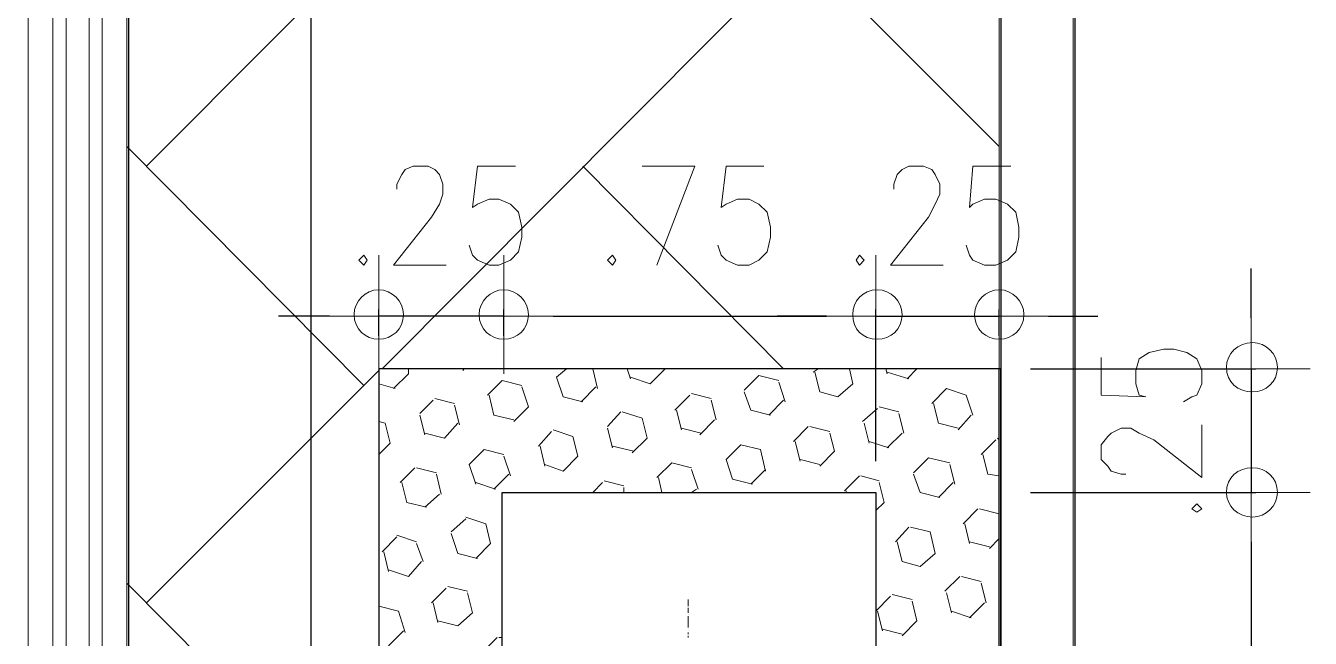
# Model space of a CAD drawing. Header units: millimetres. Extents: x 2928 to 3112, y 1220 to 1280.
# Drawn here: x 2983.33 to 2985.932, y 1252.785 to 1254.025 of the extents above; entities that cross this region are included whole.
import ezdxf

# ---------------------------------------------------------------- set-up
doc = ezdxf.new("R2010")
doc.units = ezdxf.units.MM

msp = doc.modelspace()

# ---------------------------------------------------------------- linework, layer by layer
at = {"color": 7, "linetype": 'Continuous', "lineweight": -2, "true_color": 0x000007}
for points in [[(2937.08126, 1265.3073), (2937.07792, 1267.474), (2938.98795, 1267.474), (2985.45528, 1267.474), (2985.45528, 1236.87356), (2938.98795, 1236.87356), (2937.08126, 1236.87356), (2937.08126, 1238.60692)], [(2937.23126, 1265.3073), (2937.23126, 1267.32399), (2938.98795, 1267.32399), (2985.30528, 1267.32399), (2985.30528, 1237.02356), (2938.98795, 1237.02356), (2937.22793, 1237.02356), (2937.22793, 1238.60692)], [(2985.30528, 1251.06376), (2985.30528, 1253.33046), (2984.04526, 1253.33046), (2984.04526, 1251.06376)], [(2985.05194, 1251.3171), (2984.29526, 1251.3171), (2984.29526, 1253.08046), (2985.05194, 1253.08046)]]:
    msp.add_lwpolyline(points, close=True, dxfattribs=at)
at = {"color": 9, "linetype": 'Continuous', "lineweight": 5, "true_color": 0xbababa}
for points in [[(2938.98795, 1264.55062), (2983.53859, 1264.55062), (2983.53859, 1238.80025)], [(2983.33525, 1239.30359), (2983.33525, 1264.04728), (2983.33525, 1264.04728)], [(2983.38525, 1239.30359), (2983.38525, 1264.04728), (2983.38525, 1264.04728)], [(2983.41192, 1239.30359), (2983.41192, 1264.04728), (2983.41192, 1264.04728)], [(2983.45859, 1239.30359), (2983.45859, 1264.04728), (2983.45859, 1264.04728)], [(2983.48525, 1239.30359), (2983.48525, 1264.04728), (2983.48525, 1264.04728)], [(2983.53525, 1239.30359), (2983.53525, 1264.04728), (2983.53525, 1264.04728)], [(2983.57525, 1253.74047), (2984.89861, 1255.06715), (2984.89861, 1255.06715)], [(2985.30195, 1253.78047), (2984.4586, 1254.62381), (2984.4586, 1254.62381)], [(2984.05193, 1253.33046), (2984.89861, 1254.18047), (2984.89861, 1254.18047)], [(2984.01526, 1253.29713), (2983.53525, 1253.78047), (2983.53525, 1253.78047)], [(2984.86527, 1253.33046), (2984.4586, 1253.74047), (2984.4586, 1253.74047)], [(2983.57525, 1252.85712), (2984.04526, 1253.32713), (2984.04526, 1253.32713)], [(2984.07526, 1253.29046), (2984.10526, 1253.32046), (2984.10526, 1253.32046)], [(2984.10526, 1253.32046), (2984.10526, 1253.33046), (2984.10526, 1253.33046)], [(2984.21526, 1253.33046), (2984.20193, 1253.33046), (2984.20193, 1253.33046)], [(2984.21526, 1253.32713), (2984.2186, 1253.33046), (2984.2186, 1253.33046)], [(2984.40527, 1253.31379), (2984.42527, 1253.33046), (2984.42527, 1253.33046)], [(2984.4886, 1253.29046), (2984.4786, 1253.33046), (2984.4786, 1253.33046)], [(2984.55527, 1253.31046), (2984.5486, 1253.33046), (2984.5486, 1253.33046)], [(2984.59527, 1253.30046), (2984.62527, 1253.33046), (2984.62527, 1253.33046)], [(2984.92527, 1253.32379), (2984.93527, 1253.33046), (2984.93527, 1253.33046)], [(2984.93861, 1253.28379), (2984.92861, 1253.32379), (2984.92861, 1253.32379)], [(2985.00527, 1253.30046), (2984.99861, 1253.33046), (2984.99861, 1253.33046)], [(2985.07528, 1253.32046), (2985.07194, 1253.33046), (2985.07194, 1253.33046)], [(2985.11861, 1253.31046), (2985.07528, 1253.32379), (2985.07528, 1253.32379)], [(2985.11528, 1253.31046), (2985.13528, 1253.33046), (2985.13528, 1253.33046)], [(2984.07859, 1253.29046), (2984.04526, 1253.30046), (2984.04526, 1253.30046)], [(2984.26526, 1253.27713), (2984.29526, 1253.30713), (2984.29526, 1253.30713)], [(2984.33527, 1253.29713), (2984.29526, 1253.30713), (2984.29526, 1253.30713)], [(2984.3486, 1253.25379), (2984.33527, 1253.29379), (2984.33527, 1253.29379)], [(2984.4186, 1253.27379), (2984.40527, 1253.31379), (2984.40527, 1253.31379)], [(2984.45527, 1253.26379), (2984.48527, 1253.29379), (2984.48527, 1253.29379)], [(2984.59527, 1253.30046), (2984.55527, 1253.31379), (2984.55527, 1253.31379)], [(2984.78527, 1253.28713), (2984.81527, 1253.31713), (2984.81527, 1253.31713)], [(2984.85527, 1253.30713), (2984.81527, 1253.31713), (2984.81527, 1253.31713)], [(2984.86861, 1253.26379), (2984.85527, 1253.30379), (2984.85527, 1253.30379)], [(2984.97527, 1253.27379), (2985.00527, 1253.30046), (2985.00527, 1253.30046)], [(2984.1286, 1253.24046), (2984.15526, 1253.26713), (2984.15526, 1253.26713)], [(2984.1986, 1253.26046), (2984.1586, 1253.27046), (2984.1586, 1253.27046)], [(2984.2786, 1253.23713), (2984.2686, 1253.27713), (2984.2686, 1253.27713)], [(2984.4586, 1253.26379), (2984.4186, 1253.27379), (2984.4186, 1253.27379)], [(2984.64527, 1253.24713), (2984.67527, 1253.27713), (2984.67527, 1253.27713)], [(2984.7186, 1253.27046), (2984.6786, 1253.28046), (2984.6786, 1253.28046)], [(2984.7286, 1253.22713), (2984.7186, 1253.26713), (2984.7186, 1253.26713)], [(2984.79861, 1253.24713), (2984.78527, 1253.28379), (2984.78527, 1253.28379)], [(2984.83527, 1253.23713), (2984.86527, 1253.26713), (2984.86527, 1253.26713)], [(2984.97527, 1253.27379), (2984.93861, 1253.28379), (2984.93861, 1253.28379)], [(2985.16528, 1253.26046), (2985.19528, 1253.29046), (2985.19528, 1253.29046)], [(2985.23528, 1253.27713), (2985.19528, 1253.29046), (2985.19528, 1253.29046)], [(2985.24861, 1253.23713), (2985.23528, 1253.27713), (2985.23528, 1253.27713)], [(2984.2086, 1253.21713), (2984.1986, 1253.25713), (2984.1986, 1253.25713)], [(2984.3186, 1253.22379), (2984.3486, 1253.25379), (2984.3486, 1253.25379)], [(2984.5086, 1253.21379), (2984.53527, 1253.24379), (2984.53527, 1253.24379)], [(2984.5786, 1253.23046), (2984.5386, 1253.24379), (2984.5386, 1253.24379)], [(2984.6586, 1253.20713), (2984.6486, 1253.24713), (2984.6486, 1253.24713)], [(2984.83861, 1253.23713), (2984.79861, 1253.24713), (2984.79861, 1253.24713)], [(2985.02527, 1253.22379), (2985.05528, 1253.25046), (2985.05528, 1253.25046)], [(2985.09861, 1253.24379), (2985.05861, 1253.25379), (2985.05861, 1253.25379)], [(2985.17861, 1253.22046), (2985.16861, 1253.26046), (2985.16861, 1253.26046)], [(2984.05859, 1253.22046), (2984.04526, 1253.22379), (2984.04526, 1253.22379)], [(2984.06859, 1253.18046), (2984.05859, 1253.22046), (2984.05859, 1253.22046)], [(2984.1386, 1253.19713), (2984.1286, 1253.23713), (2984.1286, 1253.23713)], [(2984.1786, 1253.19046), (2984.20526, 1253.22046), (2984.20526, 1253.22046)], [(2984.3186, 1253.22713), (2984.2786, 1253.23713), (2984.2786, 1253.23713)], [(2984.5886, 1253.19046), (2984.5786, 1253.23046), (2984.5786, 1253.23046)], [(2984.69527, 1253.19713), (2984.72527, 1253.22713), (2984.72527, 1253.22713)], [(2985.03861, 1253.18046), (2985.02861, 1253.22046), (2985.02861, 1253.22046)], [(2985.10861, 1253.20046), (2985.09861, 1253.24046), (2985.09861, 1253.24046)], [(2985.21861, 1253.21046), (2985.17861, 1253.22046), (2985.17861, 1253.22046)], [(2985.21861, 1253.20713), (2985.24528, 1253.23713), (2985.24528, 1253.23713)], [(2984.1786, 1253.19046), (2984.1386, 1253.20046), (2984.1386, 1253.20046)], [(2984.3686, 1253.17379), (2984.39527, 1253.20379), (2984.39527, 1253.20379)], [(2984.4386, 1253.19379), (2984.3986, 1253.20713), (2984.3986, 1253.20713)], [(2984.4486, 1253.15379), (2984.4386, 1253.19379), (2984.4386, 1253.19379)], [(2984.5186, 1253.17046), (2984.5086, 1253.21046), (2984.5086, 1253.21046)], [(2984.5586, 1253.16046), (2984.5886, 1253.19046), (2984.5886, 1253.19046)], [(2984.6986, 1253.20046), (2984.6586, 1253.21046), (2984.6586, 1253.21046)], [(2984.88527, 1253.18379), (2984.91527, 1253.21379), (2984.91527, 1253.21379)], [(2984.95861, 1253.20379), (2984.91861, 1253.21379), (2984.91861, 1253.21379)], [(2984.96861, 1253.16379), (2984.95861, 1253.20046), (2984.95861, 1253.20046)], [(2985.07528, 1253.17046), (2985.10528, 1253.20046), (2985.10528, 1253.20046)], [(2985.30195, 1253.18712), (2985.29861, 1253.19046), (2985.29861, 1253.19046)], [(2984.04526, 1253.15712), (2984.06859, 1253.18046), (2984.06859, 1253.18046)], [(2984.2286, 1253.13712), (2984.2586, 1253.16712), (2984.2586, 1253.16712)], [(2984.2986, 1253.15712), (2984.2586, 1253.16712), (2984.2586, 1253.16712)], [(2984.38193, 1253.13379), (2984.37193, 1253.17379), (2984.37193, 1253.17379)], [(2984.56194, 1253.16379), (2984.5186, 1253.17379), (2984.5186, 1253.17379)], [(2984.7486, 1253.14712), (2984.7786, 1253.17712), (2984.7786, 1253.17712)], [(2984.81861, 1253.16712), (2984.7786, 1253.17712), (2984.7786, 1253.17712)], [(2984.82861, 1253.12379), (2984.81861, 1253.16712), (2984.81861, 1253.16712)], [(2984.89861, 1253.14379), (2984.88861, 1253.18379), (2984.88861, 1253.18379)], [(2984.93861, 1253.13379), (2984.96861, 1253.16379), (2984.96861, 1253.16379)], [(2985.07861, 1253.17046), (2985.03861, 1253.18379), (2985.03861, 1253.18379)], [(2985.26528, 1253.15712), (2985.29528, 1253.18712), (2985.29528, 1253.18712)], [(2984.24193, 1253.09712), (2984.2286, 1253.13712), (2984.2286, 1253.13712)], [(2984.31193, 1253.11379), (2984.2986, 1253.15379), (2984.2986, 1253.15379)], [(2984.4186, 1253.12379), (2984.38193, 1253.13712), (2984.38193, 1253.13712)], [(2984.4186, 1253.12379), (2984.4486, 1253.15379), (2984.4486, 1253.15379)], [(2984.6086, 1253.11046), (2984.6386, 1253.14046), (2984.6386, 1253.14046)], [(2984.6786, 1253.13046), (2984.6386, 1253.14046), (2984.6386, 1253.14046)], [(2984.76194, 1253.10712), (2984.7486, 1253.14712), (2984.7486, 1253.14712)], [(2984.93861, 1253.13712), (2984.89861, 1253.14712), (2984.89861, 1253.14712)], [(2985.12861, 1253.12046), (2985.15861, 1253.15046), (2985.15861, 1253.15046)], [(2985.20194, 1253.14046), (2985.15861, 1253.15046), (2985.15861, 1253.15046)], [(2985.21194, 1253.09712), (2985.20194, 1253.13712), (2985.20194, 1253.13712)], [(2985.27861, 1253.11712), (2985.26861, 1253.15712), (2985.26861, 1253.15712)], [(2984.08859, 1253.10046), (2984.1186, 1253.13046), (2984.1186, 1253.13046)], [(2984.16193, 1253.12046), (2984.12193, 1253.13046), (2984.12193, 1253.13046)], [(2984.17193, 1253.07712), (2984.16193, 1253.11712), (2984.16193, 1253.11712)], [(2984.2786, 1253.08712), (2984.3086, 1253.11712), (2984.3086, 1253.11712)], [(2984.69194, 1253.08712), (2984.6786, 1253.12712), (2984.6786, 1253.12712)], [(2984.79861, 1253.09712), (2984.82861, 1253.12712), (2984.82861, 1253.12712)], [(2984.98861, 1253.08379), (2985.01861, 1253.11379), (2985.01861, 1253.11379)], [(2985.05861, 1253.10379), (2985.02194, 1253.11379), (2985.02194, 1253.11379)], [(2985.14194, 1253.08046), (2985.12861, 1253.11712), (2985.12861, 1253.11712)], [(2985.30195, 1253.11379), (2985.27861, 1253.11712), (2985.27861, 1253.11712)], [(2984.10193, 1253.06046), (2984.09193, 1253.10046), (2984.09193, 1253.10046)], [(2984.28193, 1253.08712), (2984.24193, 1253.10046), (2984.24193, 1253.10046)], [(2984.4786, 1253.08046), (2984.4986, 1253.10046), (2984.4986, 1253.10046)], [(2984.54193, 1253.09379), (2984.50193, 1253.10379), (2984.50193, 1253.10379)], [(2984.54193, 1253.08046), (2984.54193, 1253.09046), (2984.54193, 1253.09046)], [(2984.6186, 1253.08046), (2984.61194, 1253.11046), (2984.61194, 1253.11046)], [(2984.6786, 1253.08046), (2984.6886, 1253.08712), (2984.6886, 1253.08712)], [(2984.80194, 1253.09712), (2984.76194, 1253.10712), (2984.76194, 1253.10712)], [(2985.06861, 1253.06046), (2985.05861, 1253.10046), (2985.05861, 1253.10046)], [(2985.17861, 1253.07046), (2985.20861, 1253.10046), (2985.20861, 1253.10046)], [(2984.14193, 1253.05046), (2984.10193, 1253.06046), (2984.10193, 1253.06046)], [(2984.1386, 1253.05046), (2984.1686, 1253.07712), (2984.1686, 1253.07712)], [(2984.99194, 1253.08046), (2984.99194, 1253.08379), (2984.99194, 1253.08379)], [(2985.05194, 1253.04379), (2985.06861, 1253.06046), (2985.06861, 1253.06046)], [(2985.18194, 1253.07046), (2985.14194, 1253.08046), (2985.14194, 1253.08046)], [(2985.22861, 1253.01712), (2985.25861, 1253.04712), (2985.25861, 1253.04712)], [(2985.30195, 1253.03712), (2985.26195, 1253.04712), (2985.26195, 1253.04712)], [(2984.19193, 1253.00046), (2984.22193, 1253.02712), (2984.22193, 1253.02712)], [(2984.26193, 1253.01712), (2984.22193, 1253.03046), (2984.22193, 1253.03046)], [(2984.27193, 1252.97712), (2984.26193, 1253.01712), (2984.26193, 1253.01712)], [(2985.09194, 1252.98046), (2985.11861, 1253.01046), (2985.11861, 1253.01046)], [(2985.16194, 1253.00046), (2985.12194, 1253.01046), (2985.12194, 1253.01046)], [(2985.24194, 1252.97712), (2985.23194, 1253.01712), (2985.23194, 1253.01712)], [(2984.05193, 1252.96045), (2984.08193, 1252.99046), (2984.08193, 1252.99046)], [(2984.12193, 1252.98046), (2984.08193, 1252.99379), (2984.08193, 1252.99379)], [(2984.20526, 1252.95712), (2984.19193, 1252.99712), (2984.19193, 1252.99712)], [(2985.17194, 1252.95712), (2985.16194, 1253.00046), (2985.16194, 1253.00046)], [(2985.28195, 1252.96712), (2985.30195, 1252.98712), (2985.30195, 1252.98712)], [(2984.06526, 1252.92045), (2984.05526, 1252.96045), (2984.05526, 1252.96045)], [(2984.13526, 1252.94045), (2984.12193, 1252.97712), (2984.12193, 1252.97712)], [(2984.24526, 1252.94712), (2984.20526, 1252.95712), (2984.20526, 1252.95712)], [(2984.24193, 1252.94712), (2984.27193, 1252.97712), (2984.27193, 1252.97712)], [(2985.10528, 1252.94045), (2985.09528, 1252.98046), (2985.09528, 1252.98046)], [(2985.14194, 1252.93045), (2985.17194, 1252.95712), (2985.17194, 1252.95712)], [(2985.28195, 1252.97046), (2985.24194, 1252.98046), (2985.24194, 1252.98046)], [(2984.10526, 1252.91045), (2984.13193, 1252.94045), (2984.13193, 1252.94045)], [(2985.14194, 1252.93045), (2985.10528, 1252.94045), (2985.10528, 1252.94045)], [(2984.10526, 1252.91045), (2984.06526, 1252.92379), (2984.06526, 1252.92379)], [(2985.19194, 1252.88045), (2985.22194, 1252.91045), (2985.22194, 1252.91045)], [(2985.26528, 1252.90045), (2985.22528, 1252.91045), (2985.22528, 1252.91045)], [(2984.01526, 1252.41378), (2983.53525, 1252.89712), (2983.53525, 1252.89712)], [(2984.15193, 1252.85712), (2984.18193, 1252.88712), (2984.18193, 1252.88712)], [(2984.22526, 1252.88045), (2984.18526, 1252.89045), (2984.18526, 1252.89045)], [(2984.23526, 1252.83712), (2984.22526, 1252.87712), (2984.22526, 1252.87712)], [(2984.29526, 1252.89712), (2984.29526, 1252.90045), (2984.29526, 1252.90045)], [(2984.29526, 1252.89045), (2984.29526, 1252.89379), (2984.29526, 1252.89379)], [(2985.20528, 1252.83712), (2985.19528, 1252.87712), (2985.19528, 1252.87712)], [(2985.27528, 1252.85712), (2985.26528, 1252.89712), (2985.26528, 1252.89712)], [(2984.16526, 1252.81712), (2984.15526, 1252.85712), (2984.15526, 1252.85712)], [(2985.05194, 1252.84045), (2985.08194, 1252.87045), (2985.08194, 1252.87045)], [(2985.12528, 1252.86379), (2985.08528, 1252.87379), (2985.08528, 1252.87379)], [(2985.13528, 1252.82045), (2985.12528, 1252.86045), (2985.12528, 1252.86045)], [(2985.24194, 1252.82712), (2985.27195, 1252.85712), (2985.27195, 1252.85712)], [(2984.08526, 1252.84045), (2984.04526, 1252.85045), (2984.04526, 1252.85045)], [(2984.0986, 1252.79712), (2984.08526, 1252.84045), (2984.08526, 1252.84045)], [(2984.20526, 1252.81045), (2984.23526, 1252.83712), (2984.23526, 1252.83712)], [(2985.06528, 1252.80045), (2985.05528, 1252.84045), (2985.05528, 1252.84045)], [(2985.24528, 1252.82712), (2985.20528, 1252.84045), (2985.20528, 1252.84045)], [(2984.06526, 1252.77045), (2984.09526, 1252.80045), (2984.09526, 1252.80045)], [(2984.20526, 1252.81045), (2984.16526, 1252.82045), (2984.16526, 1252.82045)], [(2985.10528, 1252.79379), (2985.06528, 1252.80379), (2985.06528, 1252.80379)], [(2985.10528, 1252.79045), (2985.13528, 1252.82045), (2985.13528, 1252.82045)], [(2984.25526, 1252.75712), (2984.28526, 1252.78712), (2984.28526, 1252.78712)], [(2984.29526, 1252.78712), (2984.2886, 1252.78712), (2984.2886, 1252.78712)]]:
    msp.add_lwpolyline(points, dxfattribs=at)
at = {"color": 7, "linetype": 'Continuous', "lineweight": -2, "true_color": 0x000007}
for points in [[(2983.53859, 1264.04728), (2983.53859, 1239.30359), (2983.53859, 1239.30359)], [(2985.30195, 1251.06376), (2985.30195, 1252.20711), (2985.30195, 1253.33046)]]:
    msp.add_lwpolyline(points, dxfattribs=at)
at = {"color": 253, "linetype": 'Continuous', "lineweight": -2, "true_color": 0x9a9a9a}
for points in [[(2983.90859, 1239.40693), (2983.90859, 1263.94728), (2983.90859, 1263.94728)], [(2985.81195, 1253.4338), (2985.81195, 1253.5338), (2985.81195, 1253.5338)], [(2984.04526, 1253.39713), (2984.04526, 1253.45046), (2984.04526, 1253.45046)], [(2984.2986, 1253.39713), (2984.2986, 1253.45046), (2984.2986, 1253.45046)], [(2984.2986, 1253.39713), (2984.2986, 1253.45046), (2984.2986, 1253.45046)], [(2985.05194, 1253.14379), (2985.05194, 1253.45046), (2985.05194, 1253.45046)], [(2985.05194, 1253.14379), (2985.05194, 1253.45046), (2985.05194, 1253.45046)], [(2985.30195, 1253.39713), (2985.30195, 1253.45046), (2985.30195, 1253.45046)], [(2983.94526, 1253.43713), (2983.84192, 1253.43713), (2983.84192, 1253.43713)], [(2984.2986, 1253.43713), (2984.04526, 1253.43713), (2984.04526, 1253.43713)], [(2984.3986, 1253.43713), (2984.50193, 1253.43713), (2984.50193, 1253.43713)], [(2984.3986, 1253.43713), (2984.95194, 1253.43713), (2984.95194, 1253.43713)], [(2984.95194, 1253.43713), (2984.85194, 1253.43713), (2984.85194, 1253.43713)], [(2985.05194, 1253.43713), (2985.30195, 1253.43713), (2985.30195, 1253.43713)], [(2985.40195, 1253.43713), (2985.50195, 1253.43713), (2985.50195, 1253.43713)], [(2985.36528, 1253.33046), (2985.82195, 1253.33046), (2985.82195, 1253.33046)], [(2985.81195, 1253.33046), (2985.81195, 1253.08046), (2985.81195, 1253.08046)], [(2985.36528, 1253.08046), (2985.82195, 1253.08046), (2985.82195, 1253.08046)], [(2985.36528, 1253.08046), (2985.82195, 1253.08046), (2985.82195, 1253.08046)], [(2985.81195, 1252.98046), (2985.81195, 1252.87712), (2985.81195, 1252.87712)], [(2985.81195, 1252.98046), (2985.81195, 1251.4171), (2985.81195, 1251.4171)]]:
    msp.add_lwpolyline(points, dxfattribs=at)
at = {"color": 252, "linetype": 'Continuous', "lineweight": 5, "true_color": 0x989898}
for points in [[(2985.30195, 1237.32023), (2985.30195, 1259.21054), (2985.45195, 1259.21054), (2985.45195, 1237.32023)], [(2984.67194, 1252.86379), (2984.67194, 1252.85045), (2984.67194, 1252.85045)], [(2984.67194, 1252.84712), (2984.67194, 1252.83712), (2984.67194, 1252.83712)], [(2984.67194, 1252.83045), (2984.67194, 1252.82045), (2984.67194, 1252.82045)], [(2984.67194, 1252.81712), (2984.67194, 1252.82045), (2984.67194, 1252.82045)], [(2984.67194, 1252.81712), (2984.67194, 1252.80712), (2984.67194, 1252.80712)], [(2984.67194, 1252.79712), (2984.67194, 1252.79379), (2984.67194, 1252.79379)], [(2984.67194, 1252.78712), (2984.67194, 1252.79045), (2984.67194, 1252.79045)]]:
    msp.add_lwpolyline(points, dxfattribs=at)
at = {"color": 7, "linetype": 'Continuous', "lineweight": 9, "true_color": 0x000007}
for points in [[(2984.08193, 1253.6938), (2984.08193, 1253.7038), (2984.09193, 1253.7238), (2984.0986, 1253.7338), (2984.11526, 1253.74047), (2984.14526, 1253.74047), (2984.1586, 1253.7338), (2984.1686, 1253.7238), (2984.17526, 1253.7038), (2984.17526, 1253.6838), (2984.1686, 1253.6638), (2984.15193, 1253.63713), (2984.07526, 1253.54046), (2984.18193, 1253.54046)], [(2984.32193, 1253.74047), (2984.24526, 1253.74047), (2984.23526, 1253.65713), (2984.24526, 1253.6638), (2984.2686, 1253.6738), (2984.2886, 1253.6738), (2984.31193, 1253.6638), (2984.3286, 1253.64713), (2984.33527, 1253.61713), (2984.33527, 1253.59713), (2984.3286, 1253.56713), (2984.31193, 1253.55046), (2984.2886, 1253.54046), (2984.2686, 1253.54046), (2984.24526, 1253.55046), (2984.23526, 1253.56046), (2984.2286, 1253.58046)], [(2984.6086, 1253.54046), (2984.68527, 1253.74047), (2984.5786, 1253.74047)], [(2984.82527, 1253.74047), (2984.7486, 1253.74047), (2984.7386, 1253.65713), (2984.7486, 1253.6638), (2984.77194, 1253.6738), (2984.79527, 1253.6738), (2984.81527, 1253.6638), (2984.83194, 1253.64713), (2984.83861, 1253.61713), (2984.83861, 1253.59713), (2984.83194, 1253.56713), (2984.81527, 1253.55046), (2984.79527, 1253.54046), (2984.77194, 1253.54046), (2984.7486, 1253.55046), (2984.7386, 1253.56046), (2984.73194, 1253.58046)], [(2985.08861, 1253.6938), (2985.08861, 1253.7038), (2985.09528, 1253.7238), (2985.10528, 1253.7338), (2985.11861, 1253.74047), (2985.14861, 1253.74047), (2985.16528, 1253.7338), (2985.17194, 1253.7238), (2985.18194, 1253.7038), (2985.18194, 1253.6838), (2985.17194, 1253.6638), (2985.15861, 1253.63713), (2985.08194, 1253.54046), (2985.18861, 1253.54046)], [(2985.32528, 1253.74047), (2985.24861, 1253.74047), (2985.24194, 1253.65713), (2985.24861, 1253.6638), (2985.27195, 1253.6738), (2985.29528, 1253.6738), (2985.31861, 1253.6638), (2985.33528, 1253.64713), (2985.34195, 1253.61713), (2985.34195, 1253.59713), (2985.33528, 1253.56713), (2985.31861, 1253.55046), (2985.29528, 1253.54046), (2985.27195, 1253.54046), (2985.24861, 1253.55046), (2985.24194, 1253.56046), (2985.23528, 1253.58046)], [(2984.04526, 1253.56046), (2984.04526, 1253.32046), (2984.04526, 1253.32046)], [(2984.2986, 1253.32046), (2984.2986, 1253.56046), (2984.2986, 1253.56046)], [(2984.2986, 1253.32046), (2984.2986, 1253.56046), (2984.2986, 1253.56046)], [(2985.05194, 1253.56046), (2985.05194, 1253.32046), (2985.05194, 1253.32046)], [(2985.05194, 1253.56046), (2985.05194, 1253.32046), (2985.05194, 1253.32046)], [(2985.30195, 1253.32046), (2985.30195, 1253.56046), (2985.30195, 1253.56046)], [(2985.81195, 1253.4538), (2985.81195, 1253.21379), (2985.81195, 1253.21379)], [(2983.92193, 1253.43713), (2984.16526, 1253.43713), (2984.16526, 1253.43713)], [(2984.4186, 1253.43713), (2984.17526, 1253.43713), (2984.17526, 1253.43713)], [(2984.4186, 1253.43713), (2984.17526, 1253.43713), (2984.17526, 1253.43713)], [(2984.93194, 1253.43713), (2985.17194, 1253.43713), (2985.17194, 1253.43713)], [(2984.93194, 1253.43713), (2985.17194, 1253.43713), (2985.17194, 1253.43713)], [(2985.42195, 1253.43713), (2985.18194, 1253.43713), (2985.18194, 1253.43713)], [(2985.50862, 1253.35379), (2985.50862, 1253.27713), (2985.59862, 1253.27379), (2985.58528, 1253.27713), (2985.57862, 1253.30046), (2985.57862, 1253.32713), (2985.58528, 1253.35046), (2985.60528, 1253.36379), (2985.63528, 1253.37046), (2985.65528, 1253.37046), (2985.68195, 1253.36379), (2985.70195, 1253.35046), (2985.71195, 1253.32713), (2985.71195, 1253.30046), (2985.70195, 1253.27713), (2985.69195, 1253.27379), (2985.67528, 1253.26379)], [(2985.93195, 1253.33046), (2985.69195, 1253.33046), (2985.69195, 1253.33046)], [(2985.55862, 1253.11712), (2985.54862, 1253.11712), (2985.52862, 1253.12379), (2985.52195, 1253.13379), (2985.50862, 1253.14712), (2985.50862, 1253.17712), (2985.52195, 1253.19379), (2985.52862, 1253.20046), (2985.54862, 1253.21046), (2985.56862, 1253.21046), (2985.58528, 1253.20046), (2985.61528, 1253.18712), (2985.71195, 1253.11046), (2985.71195, 1253.21713)], [(2985.81195, 1252.95712), (2985.81195, 1253.20046), (2985.81195, 1253.20046)], [(2985.81195, 1252.95712), (2985.81195, 1253.20046), (2985.81195, 1253.20046)], [(2985.69195, 1253.08046), (2985.93195, 1253.08046), (2985.93195, 1253.08046)], [(2985.69195, 1253.08046), (2985.93195, 1253.08046), (2985.93195, 1253.08046)]]:
    msp.add_lwpolyline(points, dxfattribs=at)
for points in [[(2984.01526, 1253.56046), (2984.00526, 1253.55046), (2984.01526, 1253.54046), (2984.02193, 1253.55046)], [(2984.5186, 1253.56046), (2984.5086, 1253.55046), (2984.5186, 1253.54046), (2984.52527, 1253.55046)], [(2985.01861, 1253.56046), (2985.01194, 1253.55046), (2985.01861, 1253.54046), (2985.02861, 1253.55046)], [(2985.69195, 1253.04712), (2985.70195, 1253.04046), (2985.71195, 1253.04712), (2985.70195, 1253.05712)]]:
    msp.add_lwpolyline(points, close=True, dxfattribs=at)
at = {"color": 9, "linetype": 'Continuous', "lineweight": 5, "true_color": 0xbababa}
msp.add_lwpolyline([(2984.62527, 1253.33046), (2984.62527, 1253.33046)], close=True, dxfattribs=at)
at = {"color": 252, "linetype": 'Continuous', "lineweight": 5, "true_color": 0x989898}
for points in [[(2984.67194, 1252.85045), (2984.67194, 1252.85045)], [(2984.67194, 1252.83379), (2984.67194, 1252.83379)], [(2984.67194, 1252.80379), (2984.67194, 1252.80379)]]:
    msp.add_lwpolyline(points, close=True, dxfattribs=at)
at = {"color": 7, "linetype": 'Continuous', "lineweight": 9, "true_color": 0x000007}
for points in [[(2984.09526, 1253.44046), (2984.09526, 1253.46713), (2984.07193, 1253.49046), (2984.04526, 1253.49046), (2984.04526, 1253.49046), (2984.01859, 1253.49046), (2983.99526, 1253.46713), (2983.99526, 1253.44046), (2983.99526, 1253.44046), (2983.99526, 1253.41046), (2984.01859, 1253.39046), (2984.04526, 1253.39046), (2984.04526, 1253.39046), (2984.07193, 1253.39046), (2984.09526, 1253.41046), (2984.09526, 1253.44046)], [(2984.2486, 1253.44046), (2984.2486, 1253.41046), (2984.27193, 1253.39046), (2984.2986, 1253.39046), (2984.2986, 1253.39046), (2984.32526, 1253.39046), (2984.3486, 1253.41046), (2984.3486, 1253.44046), (2984.3486, 1253.44046), (2984.3486, 1253.46713), (2984.32526, 1253.49046), (2984.2986, 1253.49046), (2984.2986, 1253.49046), (2984.27193, 1253.49046), (2984.2486, 1253.46713), (2984.2486, 1253.44046)], [(2984.2486, 1253.44046), (2984.2486, 1253.41046), (2984.27193, 1253.39046), (2984.2986, 1253.39046), (2984.2986, 1253.39046), (2984.32526, 1253.39046), (2984.3486, 1253.41046), (2984.3486, 1253.44046), (2984.3486, 1253.44046), (2984.3486, 1253.46713), (2984.32526, 1253.49046), (2984.2986, 1253.49046), (2984.2986, 1253.49046), (2984.27193, 1253.49046), (2984.2486, 1253.46713), (2984.2486, 1253.44046)], [(2985.10528, 1253.44046), (2985.10528, 1253.46713), (2985.08194, 1253.49046), (2985.05528, 1253.49046), (2985.05528, 1253.49046), (2985.02527, 1253.49046), (2985.00527, 1253.46713), (2985.00527, 1253.44046), (2985.00527, 1253.44046), (2985.00527, 1253.41046), (2985.02527, 1253.39046), (2985.05528, 1253.39046), (2985.05528, 1253.39046), (2985.08194, 1253.39046), (2985.10528, 1253.41046), (2985.10528, 1253.44046)], [(2985.10528, 1253.44046), (2985.10528, 1253.46713), (2985.08194, 1253.49046), (2985.05528, 1253.49046), (2985.05528, 1253.49046), (2985.02527, 1253.49046), (2985.00527, 1253.46713), (2985.00527, 1253.44046), (2985.00527, 1253.44046), (2985.00527, 1253.41046), (2985.02527, 1253.39046), (2985.05528, 1253.39046), (2985.05528, 1253.39046), (2985.08194, 1253.39046), (2985.10528, 1253.41046), (2985.10528, 1253.44046)], [(2985.25194, 1253.44046), (2985.25194, 1253.41046), (2985.27528, 1253.39046), (2985.30195, 1253.39046), (2985.30195, 1253.39046), (2985.32861, 1253.39046), (2985.35195, 1253.41046), (2985.35195, 1253.44046), (2985.35195, 1253.44046), (2985.35195, 1253.46713), (2985.32861, 1253.49046), (2985.30195, 1253.49046), (2985.30195, 1253.49046), (2985.27528, 1253.49046), (2985.25194, 1253.46713), (2985.25194, 1253.44046)], [(2985.81529, 1253.28379), (2985.84195, 1253.28379), (2985.86529, 1253.30379), (2985.86529, 1253.33379), (2985.86529, 1253.33379), (2985.86529, 1253.36046), (2985.84195, 1253.38379), (2985.81529, 1253.38379), (2985.81529, 1253.38379), (2985.78529, 1253.38379), (2985.76195, 1253.36046), (2985.76195, 1253.33379), (2985.76195, 1253.33379), (2985.76195, 1253.30379), (2985.78529, 1253.28379), (2985.81529, 1253.28379)], [(2985.81529, 1253.13046), (2985.78529, 1253.13046), (2985.76195, 1253.11046), (2985.76195, 1253.08046), (2985.76195, 1253.08046), (2985.76195, 1253.05379), (2985.78529, 1253.03046), (2985.81529, 1253.03046), (2985.81529, 1253.03046), (2985.84195, 1253.03046), (2985.86529, 1253.05379), (2985.86529, 1253.08046), (2985.86529, 1253.08046), (2985.86529, 1253.11046), (2985.84195, 1253.13046), (2985.81529, 1253.13046)], [(2985.81529, 1253.13046), (2985.78529, 1253.13046), (2985.76195, 1253.11046), (2985.76195, 1253.08046), (2985.76195, 1253.08046), (2985.76195, 1253.05379), (2985.78529, 1253.03046), (2985.81529, 1253.03046), (2985.81529, 1253.03046), (2985.84195, 1253.03046), (2985.86529, 1253.05379), (2985.86529, 1253.08046), (2985.86529, 1253.08046), (2985.86529, 1253.11046), (2985.84195, 1253.13046), (2985.81529, 1253.13046)]]:
    msp.add_open_spline(points, degree=3, knots=[0, 0, 0, 0, 0.0625, 0.0625, 0.0625, 0.0625, 0.125, 0.125, 0.125, 0.125, 0.1875, 0.1875, 0.1875, 0.1875, 1, 1, 1, 1], dxfattribs=at)

doc.saveas('drawing.dxf')
